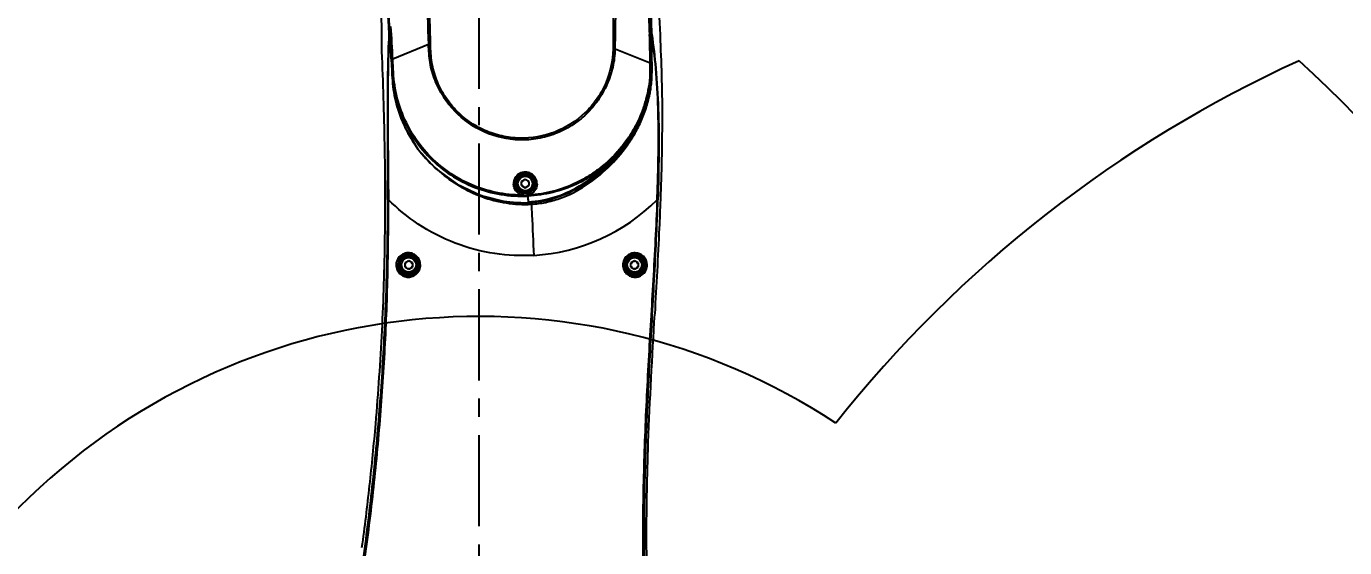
# Model space of a CAD drawing. Header units: millimetres. Extents: x 5828 to 6704, y 123 to 421.
# Drawn here: x 6567.58 to 6594.73, y 343.59 to 354.31 of the extents above; entities that cross this region are included whole.
import ezdxf

# ---------------------------------------------------------------- set-up
doc = ezdxf.new("R2010")
doc.units = ezdxf.units.MM
doc.linetypes.add('CENTER', pattern=[0.6, 0.375, -0.075, 0.075, -0.075])
for name, color, linetype in [('中心线', 7, 'Continuous'), ('外形图', 7, 'Continuous'), ('尺寸标注', 7, 'Continuous'), ('运动范围', 7, 'Continuous')]:
    doc.layers.add(name, color=color, linetype=linetype)
doc.styles.add('微软雅黑', font='msyh.ttc', dxfattribs={"height": 1.5})
doc.dimstyles.new('尺寸标注_1_20比例', dxfattribs={"dimtxt": 1.5, "dimasz": 1.25, "dimexe": 0.5, "dimexo": 0.4, "dimgap": 0.5, "dimtad": 1, "dimdec": 1, "dimlfac": 20, "dimdsep": 46, "dimtxsty": '微软雅黑', "dimcen": 0.09, "dimadec": 0, "dimazin": 0, "dimtp": 0.01, "dimtm": 0.01, "dimtfac": 1, "dimtdec": 1, "dimtofl": 0, "dimtmove": 0, "dimatfit": 3, "dimfxl": 1, "dimtolj": 1, "dimarcsym": 0})

# ---------------------------------------------------------------- blocks, each defined once
blk = doc.blocks.new('*D810')
at = {"layer": 'Defpoints', "color": 0}
for p in [(6582.365, 362.953), (6583.807, 334.953), (6636.126, 334.953)]:
    blk.add_point(p, dxfattribs=at)
at = {"layer": '尺寸标注', "color": 0, "lineweight": -2}
for p, q in [((6582.765, 362.953), (6636.626, 362.953)), ((6636.126, 361.703), (6636.126, 336.203)), ((6584.207, 334.953), (6636.626, 334.953))]:
    blk.add_line(p, q, dxfattribs=at)
at = {"layer": '尺寸标注', "color": 0}
for points in [[(6636.335, 361.703), (6635.918, 361.703), (6636.126, 362.953)], [(6635.918, 336.203), (6636.335, 336.203), (6636.126, 334.953)]]:
    blk.add_solid(points, dxfattribs=at)
at = {"layer": '尺寸标注', "color": 0, "insert": (6634.851, 348.953), "char_height": 1.5, "attachment_point": 5, "rotation": 90, "style": '微软雅黑'}
blk.add_mtext('\\A1;560', dxfattribs=at)
blk = doc.blocks.new('*D813')
at = {"layer": 'Defpoints', "color": 0}
for p in [(6512.923, 388.78), (6576.903, 388.78), (6574.497, 314.953)]:
    blk.add_point(p, dxfattribs=at)
at = {"layer": '尺寸标注', "color": 0, "lineweight": -2}
for p, q in [((6576.503, 388.78), (6512.423, 388.78)), ((6512.923, 316.203), (6512.923, 387.53)), ((6574.097, 314.953), (6512.423, 314.953))]:
    blk.add_line(p, q, dxfattribs=at)
at = {"layer": '尺寸标注', "color": 0}
for points in [[(6513.131, 387.53), (6512.714, 387.53), (6512.923, 388.78)], [(6512.714, 316.203), (6513.131, 316.203), (6512.923, 314.953)]]:
    blk.add_solid(points, dxfattribs=at)
at = {"layer": '尺寸标注', "color": 0, "insert": (6511.644, 357.269), "char_height": 1.5, "attachment_point": 5, "rotation": 90, "style": '微软雅黑'}
blk.add_mtext('\\A1;1476.6', dxfattribs=at)
blk = doc.blocks.new('*D815')
at = {"layer": 'Defpoints', "color": 0}
for p in [(6576.903, 388.78), (6505.216, 289.326), (6557.104, 289.326)]:
    blk.add_point(p, dxfattribs=at)
at = {"layer": '尺寸标注', "color": 0, "lineweight": -2}
for p, q in [((6576.503, 388.78), (6504.716, 388.78)), ((6505.216, 387.53), (6505.216, 290.576)), ((6556.704, 289.326), (6504.716, 289.326))]:
    blk.add_line(p, q, dxfattribs=at)
at = {"layer": '尺寸标注', "color": 0}
for points in [[(6505.424, 387.53), (6505.008, 387.53), (6505.216, 388.78)], [(6505.008, 290.576), (6505.424, 290.576), (6505.216, 289.326)]]:
    blk.add_solid(points, dxfattribs=at)
at = {"layer": '尺寸标注', "color": 0, "insert": (6503.937, 339.399), "char_height": 1.5, "attachment_point": 5, "rotation": 90, "style": '微软雅黑'}
blk.add_mtext('\\A1;1989.1', dxfattribs=at)

msp = doc.modelspace()

# ---------------------------------------------------------------- linework, layer by layer
at = {"layer": '中心线', "linetype": 'CENTER', "ltscale": 5}
msp.add_line((6576.9026, 314.027), (6576.9026, 369.3806), dxfattribs=at)
at = {"layer": '外形图', "color": 7, "linetype": 'Continuous'}
for p, q in [((6575.0527, 354.1577), (6575.052, 354.1465)), ((6575.052, 354.1466), (6575.0527, 354.1577)), ((6575.0528, 354.1565), (6575.0537, 354.1442)), ((6575.0528, 354.1565), (6575.0537, 354.1442)), ((6575.0687, 354.1453), (6575.0688, 354.1454)), ((6575.0688, 354.1454), (6575.0691, 354.2033)), ((6580.4323, 354.2049), (6580.4385, 354.1464)), ((6580.4385, 354.1464), (6580.4385, 354.1464)), ((6580.4551, 354.1466), (6580.4548, 354.1687)), ((6580.4548, 354.1684), (6580.4577, 354.1496)), ((6580.4576, 354.1495), (6580.4548, 354.1684)), ((6574.8998, 353.8051), (6574.8998, 353.8062)), ((6575.8594, 353.9406), (6575.1245, 353.6354)), ((6579.7027, 353.8475), (6580.4285, 353.5644)), ((6577.8526, 351.1642), (6577.7776, 351.1209)), ((6577.7776, 351.0343), (6577.7776, 351.1209)), ((6577.9276, 351.1209), (6577.8526, 351.1642)), ((6577.9276, 351.1209), (6577.9276, 351.0343)), ((6577.7776, 351.0343), (6577.8526, 350.991)), ((6577.8526, 350.991), (6577.9276, 351.0343)), ((6577.9072, 350.8214), (6577.9067, 350.8342)), ((6577.9093, 350.7325), (6577.9099, 350.705)), ((6577.9099, 350.705), (6577.9104, 350.6843)), ((6577.9105, 350.6797), (6577.9104, 350.6843)), ((6580.6358, 350.7546), (6580.6353, 350.7451)), ((6580.6357, 350.7546), (6580.6354, 350.7451)), ((6575.4526, 349.4892), (6575.3776, 349.4459)), ((6575.3776, 349.3593), (6575.3776, 349.4459)), ((6575.5276, 349.4459), (6575.4526, 349.4892)), ((6575.5276, 349.4459), (6575.5276, 349.3593)), ((6580.1026, 349.4892), (6580.0276, 349.4459)), ((6580.0276, 349.3593), (6580.0276, 349.4459)), ((6580.1776, 349.4459), (6580.1026, 349.4892)), ((6580.1776, 349.4459), (6580.1776, 349.3593)), ((6575.3776, 349.3593), (6575.4526, 349.316)), ((6575.4526, 349.316), (6575.5276, 349.3593)), ((6580.0276, 349.3593), (6580.1026, 349.316)), ((6580.1026, 349.316), (6580.1776, 349.3593))]:
    msp.add_line(p, q, dxfattribs=at)
for points in [[(6575.0687, 354.1453), (6575.1151, 353.2842), (6575.1929, 352.7353), (6575.3702, 352.2413), (6575.6431, 351.7886), (6576.0074, 351.3903), (6576.4475, 351.0664), (6576.943, 350.8337), (6577.4614, 350.7049), (6577.9105, 350.6797)], [(6577.9105, 350.6797), (6578.3025, 350.7299), (6578.7521, 350.8856), (6579.2404, 351.1807), (6579.7237, 351.6174), (6580.0866, 352.1026), (6580.3113, 352.5786), (6580.431, 353.0773), (6580.4488, 353.6851), (6580.4385, 354.1464)]]:
    msp.add_lwpolyline(points, dxfattribs=at)
for centre, radius in [((6577.8526, 351.0776), 0.2), ((6577.8526, 351.0776), 0.175), ((6577.8526, 351.0776), 0.15), ((6575.4526, 349.4026), 0.2), ((6575.4526, 349.4026), 0.175), ((6575.4526, 349.4026), 0.15), ((6580.1026, 349.4026), 0.2), ((6580.1026, 349.4026), 0.175), ((6580.1026, 349.4026), 0.15)]:
    msp.add_circle(centre, radius, dxfattribs=at)
for centre, radius, start, end in [((6762.4511, 361.3939), 181.9678, 182.01642, 182.322947), ((6536.8941, 351.8306), 38.273, 2.70276, 3.71924), ((6573.9358, 353.8418), 0.9646, 357.21708, 357.82394), ((6575.8656, 356.1613), 2.2207, 269.84089, 270.94671), ((6579.7267, 357.3924), 3.5449, 268.93274, 269.61288), ((6578.0894, 353.3759), 2.3604, 352.10037, 353.77318), ((6577.8131, 353.4521), 2.6464, 340.46036, 340.88649), ((6577.6534, 353.5654), 2.8388, 328.25506, 329.6952), ((6577.2289, 353.8983), 3.3799, 307.70735, 316.91612), ((6577.3446, 353.7849), 3.2179, 316.98317, 318.58994), ((6577.8527, 351.0722), 0.2421, 357.67812, 182.3153), ((6577.8518, 351.0872), 0.2152, 182.55684, 184.12009), ((6577.8521, 351.0874), 0.2155, 184.13119, 254.39033), ((6577.8526, 351.0776), 0.075, 120, 160.00237), ((6577.8526, 351.0776), 0.075, 199.99763, 220.00237), ((6577.8526, 351.0776), 0.075, 79.99763, 100.00237), ((6577.8526, 351.0776), 0.075, 300, 340.00237), ((6577.8526, 351.0776), 0.075, 19.99763, 40.00237), ((6577.8525, 351.0874), 0.2155, 288.74367, 355.91963), ((6577.8528, 351.0873), 0.2152, 355.9296, 357.43232), ((6577.3067, 353.792), 3.2483, 305.60099, 307.76809), ((6577.8526, 351.0776), 0.075, 259.99763, 280.00237), ((6577.8537, 351.0838), 0.2118, 282.64454, 288.74966), ((6577.8535, 351.0206), 0.1939, 285.92574, 293.59543), ((6574.9316, 350.7501), 0.1036, 358.24487, 0.82327), ((6577.825, 353.1741), 2.4913, 269.24266, 271.96357), ((6577.8388, 353.0477), 2.399, 271.71841, 273.29144), ((6577.802, 353.496), 3.9024, 273.29935, 315.14178), ((6575.4526, 349.4026), 0.075, 120, 160.00237), ((6575.4526, 349.4026), 0.075, 79.99763, 100.00237), ((6575.4526, 349.4026), 0.075, 19.99763, 40.00237), ((6580.1026, 349.4026), 0.075, 120, 160.00237), ((6580.1026, 349.4026), 0.075, 79.99763, 100.00237), ((6580.1026, 349.4026), 0.075, 19.99763, 40.00237), ((6575.4549, 349.4028), 0.2249, 180.03104, 359.96897), ((6575.4526, 349.4026), 0.075, 199.99763, 220.00237), ((6575.4526, 349.4026), 0.075, 259.99763, 280.00237), ((6575.4526, 349.4026), 0.075, 300, 340.00237), ((6580.1026, 349.4026), 0.075, 199.99763, 220.00237), ((6580.1026, 349.4026), 0.075, 259.99763, 280.00237), ((6580.1026, 349.4026), 0.075, 300, 340.00237)]:
    msp.add_arc(centre, radius, start, end, dxfattribs=at)
for points, knots in [([(6575.0528, 354.1565), (6575.0312, 354.5292), (6574.9737, 355.2738), (6574.8531, 356.3874), (6574.7039, 357.4974), (6574.5311, 358.6036), (6574.3404, 359.7065), (6574.1709, 360.6233), (6574.0492, 361.2644), (6573.9789, 361.6305), (6573.9262, 361.905), (6573.8729, 362.1795), (6573.8214, 362.4542), (6573.7858, 362.7316), (6573.7784, 363.0113), (6573.7969, 363.2908), (6573.8539, 363.6596), (6573.9861, 364.109), (6574.2394, 364.6109), (6574.6899, 365.209), (6575.2967, 365.676), (6575.9919, 365.9572), (6576.7258, 366.1108), (6577.676, 366.048), (6578.5432, 365.6573), (6579.1172, 365.1797), (6579.477, 364.7503), (6579.7542, 364.2643), (6579.8788, 363.9123), (6579.9246, 363.7327)], [0, 0, 0, 0, 0.0626056, 0.12521, 0.1878094, 0.2503939, 0.3129544, 0.3754864, 0.4067469, 0.4223758, 0.4380005, 0.4536293, 0.4692596, 0.4848591, 0.5004723, 0.5161123, 0.5317557, 0.5629865, 0.5942206, 0.6255097, 0.6880306, 0.7193921, 0.7507286, 0.8131391, 0.8754866, 0.9066513, 0.9377799, 0.9689058, 1, 1, 1, 1]), ([(6575.0687, 354.1454), (6575.0466, 354.5173), (6574.9903, 355.2605), (6574.8692, 356.3718), (6574.7191, 357.4795), (6574.546, 358.5838), (6574.3865, 359.5015), (6574.2527, 360.2346), (6574.1494, 360.7838), (6574.0618, 361.2412), (6573.9917, 361.6072), (6573.9391, 361.8816), (6573.8849, 362.1558), (6573.8312, 362.4301), (6573.7959, 362.7076), (6573.7864, 362.9873), (6573.8029, 363.2668), (6573.8576, 363.6357), (6573.9873, 364.0857), (6574.2375, 364.5886), (6574.6839, 365.1872), (6575.4327, 365.771), (6576.3398, 366.0525), (6577.0864, 366.0758), (6577.6424, 365.9926), (6578.1745, 365.8114), (6578.6658, 365.5382), (6579.1003, 365.1814), (6579.4633, 364.7517), (6579.7441, 364.2649), (6579.8711, 363.9114), (6579.9161, 363.7305)], [0, 0, 0, 0, 0.0625253, 0.1250514, 0.1875779, 0.2501047, 0.3126313, 0.343895, 0.3751597, 0.406423, 0.4220527, 0.4376833, 0.4533193, 0.4689537, 0.4845835, 0.5002168, 0.5158546, 0.5314978, 0.5627445, 0.5939879, 0.6252445, 0.6874958, 0.7497487, 0.7810133, 0.8122872, 0.8435686, 0.8748446, 0.9061261, 0.937404, 0.9687174, 1, 1, 1, 1]), ([(6579.7027, 353.8475), (6579.706, 353.9319), (6579.7093, 354.1007), (6579.7146, 354.4384), (6579.7215, 354.8605), (6579.7211, 355.3672), (6579.7143, 356.0428), (6579.699, 356.8872), (6579.6572, 357.8999), (6579.6002, 358.9118), (6579.5252, 359.9226), (6579.4503, 360.7639), (6579.3786, 361.4357), (6579.3226, 361.9393), (6579.2623, 362.4425), (6579.1911, 362.9438), (6579.1362, 363.4488), (6578.9701, 363.9322), (6578.7041, 364.3675), (6578.3472, 364.7326), (6577.9191, 365.0104), (6577.4398, 365.1862), (6576.9332, 365.2506), (6576.4251, 365.1999), (6575.9409, 365.0376), (6575.5058, 364.7707), (6575.1403, 364.4147), (6574.8638, 363.9858), (6574.6867, 363.5072), (6574.6424, 363.1691), (6574.639, 363.0003)], [0, 0, 0, 0, 0.0156256, 0.0312529, 0.0625093, 0.0937679, 0.1250285, 0.1875531, 0.2500798, 0.3126083, 0.3751369, 0.4376651, 0.4689282, 0.5001937, 0.5314512, 0.5627082, 0.5939642, 0.6252021, 0.6564295, 0.68766, 0.7188923, 0.750123, 0.7813583, 0.8125992, 0.8438513, 0.8750806, 0.9062818, 0.9375022, 0.9687509, 1, 1, 1, 1]), ([(6575.9023, 353.9409), (6575.8943, 354.267), (6575.8673, 354.9192), (6575.8024, 355.8963), (6575.7135, 356.8719), (6575.5977, 357.8449), (6575.4609, 358.8152), (6575.3287, 359.621), (6575.2085, 360.263), (6575.1138, 360.7435), (6575.0142, 361.2229), (6574.9044, 361.6998), (6574.8162, 362.098), (6574.7321, 362.4131), (6574.6831, 362.6532), (6574.6638, 362.8978), (6574.671, 363.143), (6574.7051, 363.3861), (6574.7874, 363.7024), (6574.9552, 364.0778), (6575.346, 364.6021), (6576.0375, 365.0768), (6576.865, 365.2125), (6577.5109, 365.1058), (6578.1182, 364.8625), (6578.7566, 364.319), (6579.0279, 363.7026), (6579.0897, 363.3844)], [0, 0, 0, 0, 0.0625897, 0.1252186, 0.18787, 0.2505333, 0.3131996, 0.3758602, 0.407186, 0.4385066, 0.4698195, 0.5011222, 0.5324131, 0.5480518, 0.5636937, 0.5793475, 0.5950114, 0.6106771, 0.6263423, 0.6576096, 0.6888517, 0.7509737, 0.8131675, 0.8444406, 0.8756995, 0.9378224, 1, 1, 1, 1]), ([(6579.949, 363.5816), (6579.9869, 363.3883), (6580.0311, 362.9961), (6580.0817, 362.4077), (6580.1298, 361.8189), (6580.1706, 361.2296), (6580.2062, 360.64), (6580.2464, 359.8534), (6580.2875, 358.8697), (6580.3254, 357.6888), (6580.359, 356.5079), (6580.3944, 355.327), (6580.4214, 354.5398), (6580.4385, 354.1464)], [0, 0, 0, 0, 0.0625356, 0.1250219, 0.1875229, 0.2500207, 0.312519, 0.3750175, 0.5000137, 0.6250103, 0.7500071, 0.8750037, 1, 1, 1, 1]), ([(6579.9618, 363.5679), (6579.9997, 363.3758), (6580.0268, 363.0826), (6580.0653, 362.693), (6580.0999, 362.3027), (6580.1397, 361.8146), (6580.1808, 361.2283), (6580.2165, 360.6416), (6580.2578, 359.8587), (6580.2991, 358.8791), (6580.3385, 357.7028), (6580.3738, 356.5255), (6580.4023, 355.5438), (6580.4303, 354.7582), (6580.4468, 354.3653), (6580.4548, 354.1687)], [0, 0, 0, 0, 0.0623734, 0.0935754, 0.1247807, 0.1871936, 0.249615, 0.3120464, 0.3744892, 0.4994179, 0.6244206, 0.7495096, 0.8747001, 0.9373356, 1, 1, 1, 1]), ([(6579.0897, 363.3844), (6579.1086, 363.2867), (6579.1331, 363.0888), (6579.1714, 362.7926), (6579.2099, 362.4962), (6579.2442, 362.1994), (6579.2778, 361.9025), (6579.322, 361.5065), (6579.3738, 361.011), (6579.4275, 360.4157), (6579.4762, 359.8199), (6579.5193, 359.2237), (6579.5683, 358.4282), (6579.6184, 357.4332), (6579.6477, 356.4374), (6579.6609, 355.6406), (6579.6673, 355.1426), (6579.6681, 354.7442), (6579.665, 354.3459), (6579.6646, 354.0472), (6579.6606, 353.8481)], [0, 0, 0, 0, 0.0312431, 0.0624857, 0.0937329, 0.1249808, 0.1562306, 0.1874817, 0.2499865, 0.3124935, 0.3750021, 0.4375113, 0.5000206, 0.6250368, 0.750046, 0.8125462, 0.87504, 0.9062843, 0.9375266, 1, 1, 1, 1]), ([(6579.9419, 363.4358), (6579.9571, 363.3418), (6579.9793, 363.1523), (6580.005, 362.8677), (6580.0331, 362.5832), (6580.0671, 362.2036), (6580.1042, 361.7287), (6580.1451, 361.1585), (6580.1795, 360.5879), (6580.2192, 359.8267), (6580.26, 358.8748), (6580.298, 357.7321), (6580.3313, 356.5893), (6580.3649, 355.4465), (6580.3895, 354.6847), (6580.4039, 354.3039)], [0, 0, 0, 0, 0.0312486, 0.0625077, 0.0937562, 0.1250044, 0.1875047, 0.2500042, 0.3125038, 0.3750035, 0.5000025, 0.6250019, 0.7500013, 0.8750006, 1, 1, 1, 1]), ([(6579.9564, 363.4923), (6579.99, 363.3035), (6580.0222, 362.9207), (6580.0755, 362.3483), (6580.1225, 361.775), (6580.1608, 361.2012), (6580.1954, 360.627), (6580.2353, 359.8612), (6580.275, 358.9034), (6580.3127, 357.7538), (6580.346, 356.604), (6580.3794, 355.4542), (6580.4057, 354.6877), (6580.4215, 354.3046)], [0, 0, 0, 0, 0.0624984, 0.1250071, 0.1874968, 0.2500019, 0.3125016, 0.3750006, 0.500001, 0.6250006, 0.7500004, 0.8750004, 1, 1, 1, 1]), ([(6574.639, 363.0003), (6574.6371, 362.9049), (6574.6449, 362.7136), (6574.6924, 362.4309), (6574.764, 362.154), (6574.8315, 361.876), (6574.8906, 361.5962), (6574.9525, 361.3169), (6575.0128, 361.0372), (6575.0692, 360.7567), (6575.1239, 360.4758), (6575.1953, 360.1008), (6575.3136, 359.4434), (6575.459, 358.5001), (6575.6075, 357.3646), (6575.7248, 356.2254), (6575.809, 355.0838), (6575.8473, 354.3217), (6575.8594, 353.9406)], [0, 0, 0, 0, 0.0312874, 0.0625035, 0.0937293, 0.1249641, 0.1561926, 0.1874278, 0.2186689, 0.2499163, 0.2811683, 0.3124227, 0.3749384, 0.4999864, 0.6250398, 0.750076, 0.8750733, 1, 1, 1, 1]), ([(6574.9014, 353.8789), (6574.9032, 354.0109), (6574.8992, 354.3471), (6574.8622, 355.165), (6574.7521, 356.3455), (6574.5549, 357.8124), (6574.3939, 358.7968), (6574.3092, 359.2886)], [0, 0, 0, 0, 0.0726993, 0.1850872, 0.4508094, 0.7251874, 1, 1, 1, 1]), ([(6575.0691, 354.2033), (6575.0691, 354.2126), (6575.0694, 354.2489), (6575.0696, 354.2852), (6575.0697, 354.3122)], [0, 0, 0, 0, 0.2571463, 1, 1, 1, 1]), ([(6575.1066, 353.6347), (6575.1015, 353.7476), (6575.0897, 353.9735), (6575.0771, 354.1994), (6575.0697, 354.3123)], [0, 0, 0, 0, 0.5000011, 1, 1, 1, 1]), ([(6580.4039, 354.3037), (6580.4062, 354.3038), (6580.4121, 354.3042), (6580.418, 354.3042), (6580.4215, 354.3046)], [0, 0, 0, 0, 0.403986, 1, 1, 1, 1]), ([(6580.4039, 354.3039), (6580.4081, 354.1806), (6580.4174, 353.9342), (6580.4269, 353.6877), (6580.4285, 353.5644)], [0, 0, 0, 0, 0.4999993, 1, 1, 1, 1]), ([(6580.4215, 354.3051), (6580.4223, 354.2973), (6580.4261, 354.264), (6580.4296, 354.2305), (6580.4323, 354.2049)], [0, 0, 0, 0, 0.2323449, 1, 1, 1, 1]), ([(6580.4215, 354.3046), (6580.4262, 354.1813), (6580.4358, 353.9347), (6580.4472, 353.6881), (6580.449, 353.5647)], [0, 0, 0, 0, 0.5000009, 1, 1, 1, 1]), ([(6575.0172, 350.7507), (6575.0185, 350.8312), (6575.0184, 350.9917), (6575.0197, 351.3101), (6575.0199, 351.7022), (6575.0198, 352.1636), (6575.02, 352.7444), (6575.0239, 353.4038), (6575.0378, 353.9141), (6575.052, 354.1466)], [0, 0, 0, 0, 0.0711089, 0.1417633, 0.2812402, 0.417458, 0.5493156, 0.7942114, 1, 1, 1, 1]), ([(6575.052, 354.1465), (6575.0385, 353.9136), (6575.0246, 353.4032), (6575.0211, 352.5894), (6575.025, 351.851), (6575.0308, 351.2297), (6575.033, 350.9117), (6575.0351, 350.7516)], [0, 0, 0, 0, 0.2061303, 0.4509934, 0.7190951, 0.8584993, 1, 1, 1, 1]), ([(6575.0537, 354.1442), (6575.0599, 354.065), (6575.0714, 353.9064), (6575.0876, 353.6684), (6575.1018, 353.4303), (6575.1134, 353.1921), (6575.1395, 352.9547), (6575.1913, 352.7215), (6575.2629, 352.4937), (6575.324, 352.3467), (6575.3577, 352.2746)], [0, 0, 0, 0, 0.1250036, 0.2500096, 0.3750082, 0.500024, 0.6250065, 0.749994, 0.8749913, 1, 1, 1, 1]), ([(6575.0688, 354.1454), (6575.076, 354.0371), (6575.0882, 353.8204), (6575.104, 353.5315), (6575.1117, 353.3508), (6575.1154, 353.2785)], [0, 0, 0, 0, 0.3749978, 0.7499963, 1, 1, 1, 1]), ([(6577.9097, 350.7047), (6578.1079, 350.7111), (6578.505, 350.7832), (6579.043, 351.0512), (6579.5151, 351.4194), (6579.8515, 351.7889), (6580.0737, 352.1193), (6580.2126, 352.384), (6580.3189, 352.6634), (6580.3931, 352.9532), (6580.4273, 353.2504), (6580.4277, 353.549), (6580.4194, 353.8471), (6580.4158, 354.046), (6580.4136, 354.1454)], [0, 0, 0, 0, 0.1247347, 0.2496033, 0.3745879, 0.4995633, 0.5621169, 0.6246683, 0.6872188, 0.74977, 0.812321, 0.8748827, 0.9374404, 1, 1, 1, 1]), ([(6577.9765, 350.6527), (6578.076, 350.6584), (6578.2745, 350.6839), (6578.6593, 350.7911), (6579.1071, 351.0205), (6579.5739, 351.3979), (6579.9023, 351.7763), (6580.1172, 352.1126), (6580.2532, 352.3796), (6580.3568, 352.6607), (6580.4295, 352.9515), (6580.4642, 353.2493), (6580.4647, 353.5486), (6580.4585, 353.8475), (6580.4564, 354.0469), (6580.4551, 354.1466)], [0, 0, 0, 0, 0.0625148, 0.1250306, 0.2498648, 0.3747957, 0.4997439, 0.5622813, 0.6248104, 0.6873391, 0.7498659, 0.8123891, 0.8749243, 0.937462, 1, 1, 1, 1]), ([(6580.5705, 350.7858), (6580.5717, 350.8057), (6580.5722, 350.8455), (6580.5756, 350.9249), (6580.5797, 351.0635), (6580.5857, 351.2606), (6580.591, 351.4957), (6580.5959, 351.8043), (6580.5973, 352.1825), (6580.5874, 352.7574), (6580.5506, 353.4129), (6580.4922, 353.9182), (6580.4576, 354.1495)], [0, 0, 0, 0, 0.0177215, 0.0354295, 0.0707691, 0.1411205, 0.2109332, 0.2800873, 0.415926, 0.5475328, 0.7918219, 1, 1, 1, 1]), ([(6580.4577, 354.1496), (6580.4934, 353.9166), (6580.5525, 353.4063), (6580.6182, 352.2714), (6580.6018, 351.3701), (6580.5846, 350.7474)], [0, 0, 0, 0, 0.2074768, 0.4517518, 1, 1, 1, 1]), ([(6574.49, 343.5853), (6574.5485, 344.009), (6574.6519, 344.8581), (6574.7992, 346.3466), (6574.9155, 348.0504), (6574.9745, 349.9683), (6574.969, 351.5652), (6574.9386, 352.8404), (6574.9147, 353.477), (6574.8993, 353.7949)], [0, 0, 0, 0, 0.1254229, 0.2507519, 0.438527, 0.6260252, 0.8132153, 0.90668, 1, 1, 1, 1]), ([(6574.8998, 353.8062), (6574.9, 353.8113), (6574.9008, 353.8355), (6574.9012, 353.8597), (6574.9014, 353.8789)], [0, 0, 0, 0, 0.2093423, 1, 1, 1, 1]), ([(6579.7027, 353.8475), (6579.6971, 353.7224), (6579.6753, 353.5344), (6579.6068, 353.2928), (6579.5162, 353.0588), (6579.3615, 352.784), (6579.1145, 352.4979), (6578.8173, 352.2644), (6578.48, 352.0935), (6578.1155, 351.9922), (6577.6142, 351.9539), (6576.9879, 352.0942), (6576.464, 352.4648), (6576.1552, 352.862), (6575.983, 353.1993), (6575.8791, 353.5642), (6575.8652, 353.8155), (6575.8594, 353.9406)], [0, 0, 0, 0, 0.0625229, 0.0938472, 0.1251741, 0.1876787, 0.2501921, 0.3127063, 0.3752361, 0.4377759, 0.5003472, 0.6249249, 0.7495189, 0.8121066, 0.8748666, 0.9375011, 1, 1, 1, 1]), ([(6579.6606, 353.8481), (6579.6573, 353.6033), (6579.5754, 353.2314), (6579.3326, 352.8021), (6579.0094, 352.4289), (6578.4776, 352.0921), (6577.857, 351.9855), (6577.367, 352.0457), (6577.014, 352.1619), (6576.6903, 352.3442), (6576.4088, 352.5867), (6576.1799, 352.8796), (6576.0141, 353.2121), (6575.9326, 353.5113), (6575.9063, 353.7563), (6575.9019, 353.8794), (6575.9023, 353.9409)], [0, 0, 0, 0, 0.1245906, 0.1871861, 0.2497706, 0.3743484, 0.4989968, 0.5616256, 0.6242464, 0.6868571, 0.7494734, 0.8121103, 0.8747523, 0.9373837, 0.9687009, 1, 1, 1, 1]), ([(6580.6328, 354.0184), (6580.6438, 353.747), (6580.6661, 353.204), (6580.6737, 352.3883), (6580.6623, 351.5716), (6580.6458, 351.027), (6580.6357, 350.7546)], [0, 0, 0, 0, 0.2495803, 0.4993456, 0.7494711, 1, 1, 1, 1]), ([(6575.1066, 353.6347), (6575.1071, 353.6347), (6575.1131, 353.6349), (6575.119, 353.6352), (6575.1244, 353.6354)], [0, 0, 0, 0, 0.0840395, 1, 1, 1, 1]), ([(6575.1066, 353.6347), (6575.1087, 353.5882), (6575.1127, 353.4953), (6575.1193, 353.3095), (6575.1407, 353.0776), (6575.1979, 352.804), (6575.3108, 352.4494), (6575.5214, 352.0312), (6575.873, 351.5939), (6576.3071, 351.2382), (6576.8063, 350.9814), (6577.3477, 350.8346), (6577.7217, 350.8127), (6577.9072, 350.8214)], [0, 0, 0, 0, 0.0312829, 0.0625666, 0.1251186, 0.1876741, 0.250237, 0.3751966, 0.5001564, 0.6251198, 0.7500746, 0.8750379, 1, 1, 1, 1]), ([(6577.787, 350.8391), (6577.4303, 350.8402), (6576.7088, 350.9871), (6575.9574, 351.5161), (6575.5183, 352.0861), (6575.2807, 352.5725), (6575.1681, 353.0095), (6575.1334, 353.3666), (6575.1286, 353.5459), (6575.1243, 353.6354)], [0, 0, 0, 0, 0.2493733, 0.4988249, 0.6241968, 0.7494927, 0.8746666, 0.9373408, 1, 1, 1, 1]), ([(6580.449, 353.5647), (6580.4503, 353.4784), (6580.4484, 353.3056), (6580.4199, 353.0478), (6580.3629, 352.7948), (6580.2839, 352.5479), (6580.1806, 352.3101), (6580.0546, 352.0834), (6579.907, 351.8703), (6579.6863, 351.6046), (6579.4263, 351.3739), (6579.1387, 351.1825), (6578.6818, 350.9426), (6578.25, 350.8372), (6577.9072, 350.8214)], [0, 0, 0, 0, 0.0626061, 0.1252084, 0.187807, 0.2504041, 0.312993, 0.3755916, 0.4381956, 0.5007979, 0.6258595, 0.6884566, 0.75105, 1, 1, 1, 1]), ([(6580.4285, 353.5644), (6580.4301, 353.4795), (6580.4266, 353.3093), (6580.3959, 353.0559), (6580.3399, 352.8069), (6580.2613, 352.5641), (6580.1594, 352.3301), (6580.0349, 352.1074), (6579.8901, 351.8973), (6579.6733, 351.6354), (6579.4186, 351.4072), (6579.138, 351.2155), (6578.8395, 351.0527), (6578.4387, 350.9045), (6578.1006, 350.8523), (6577.9311, 350.8429)], [0, 0, 0, 0, 0.0625111, 0.1250359, 0.1875849, 0.2501017, 0.3126103, 0.3751106, 0.4376365, 0.5001797, 0.6250823, 0.6875958, 0.7501054, 0.8750042, 1, 1, 1, 1]), ([(6580.4285, 353.5643), (6580.4314, 353.5643), (6580.4364, 353.5646), (6580.4431, 353.5643), (6580.4466, 353.5651), (6580.4488, 353.5643), (6580.449, 353.5647)], [0, 0, 0, 0, 0.4276777, 0.7420784, 0.9344504, 1, 1, 1, 1]), ([(6575.1154, 353.2785), (6575.1198, 353.1932), (6575.1332, 353.0225), (6575.196, 352.686), (6575.3347, 352.2791), (6575.5922, 351.8323), (6576.0409, 351.3142), (6576.7684, 350.8363), (6577.452, 350.6875), (6577.7921, 350.683)], [0, 0, 0, 0, 0.0626848, 0.1253704, 0.2506111, 0.3758691, 0.501135, 0.7506219, 1, 1, 1, 1]), ([(6576.0287, 351.373), (6576.1564, 351.258), (6576.4331, 351.0504), (6576.8954, 350.8163), (6577.3934, 350.6714), (6577.739, 350.6446), (6577.9107, 350.6498)], [0, 0, 0, 0, 0.2500489, 0.5000889, 0.7500685, 1, 1, 1, 1]), ([(6577.6108, 351.0625), (6577.614, 351.0625), (6577.624, 351.0634), (6577.6363, 351.0705), (6577.6368, 351.0776)], [0, 0, 0, 0, 0.3098806, 1, 1, 1, 1]), ([(6577.787, 350.839), (6577.7604, 350.8466), (6577.7112, 350.8701), (6577.6387, 350.9413), (6577.6126, 351.0153), (6577.6108, 351.0625)], [0, 0, 0, 0, 0.2755133, 0.5298352, 1, 1, 1, 1]), ([(6577.6368, 351.0776), (6577.6357, 351.1033), (6577.643, 351.1573), (6577.6845, 351.2317), (6577.7578, 351.2887), (6577.854, 351.3103), (6577.9494, 351.2873), (6578.0211, 351.2303), (6578.0617, 351.1566), (6578.0689, 351.1032), (6578.0678, 351.0776)], [0, 0, 0, 0, 0.1116194, 0.2303202, 0.3609916, 0.5027519, 0.6433092, 0.7718607, 0.8890256, 1, 1, 1, 1]), ([(6578.0947, 351.0624), (6578.0929, 351.0173), (6578.0614, 350.9209), (6577.9786, 350.8594), (6577.9311, 350.8429)], [0, 0, 0, 0, 0.4731346, 1, 1, 1, 1]), ([(6578.0947, 351.0624), (6578.0914, 351.0624), (6578.0812, 351.0631), (6578.0683, 351.0703), (6578.0678, 351.0776)], [0, 0, 0, 0, 0.3092095, 1, 1, 1, 1]), ([(6577.787, 350.839), (6577.791, 350.8467), (6577.7947, 350.8593), (6577.7962, 350.8723), (6577.7957, 350.879), (6577.7941, 350.8798)], [0, 0, 0, 0, 0.615255, 0.8709936, 1, 1, 1, 1]), ([(6577.9067, 350.8342), (6577.8775, 350.8255), (6577.8351, 350.8244), (6577.7963, 350.8354), (6577.787, 350.839)], [0, 0, 0, 0, 0.754287, 1, 1, 1, 1]), ([(6577.9, 350.8772), (6577.8739, 350.8714), (6577.8373, 350.87), (6577.8025, 350.8775), (6577.7941, 350.8798)], [0, 0, 0, 0, 0.7533935, 1, 1, 1, 1]), ([(6577.9067, 350.8342), (6577.9029, 350.8423), (6577.8996, 350.8557), (6577.8986, 350.869), (6577.8984, 350.8763), (6577.9, 350.8772)], [0, 0, 0, 0, 0.6068588, 0.8731316, 1, 1, 1, 1]), ([(6578.859, 350.9413), (6578.7858, 350.9031), (6578.4871, 350.7651), (6578.1569, 350.6898), (6577.9104, 350.6842)], [0, 0, 0, 0, 0.2508058, 1, 1, 1, 1]), ([(6577.9311, 350.8429), (6577.9267, 350.8504), (6577.9223, 350.8628), (6577.9201, 350.8756), (6577.9202, 350.8824), (6577.9218, 350.8833)], [0, 0, 0, 0, 0.6147413, 0.8710743, 1, 1, 1, 1]), ([(6575.0173, 350.7507), (6575.0159, 350.4877), (6575.012, 349.9614), (6574.9905, 348.9088), (6574.9348, 347.5932), (6574.82, 346.0174), (6574.6858, 344.7077), (6574.5561, 343.6625), (6574.4055, 342.6201), (6574.1763, 341.3235), (6573.8483, 339.7782), (6573.6047, 338.7536), (6573.4788, 338.2424)], [0, 0, 0, 0, 0.0624343, 0.1249445, 0.2499602, 0.3749751, 0.4999876, 0.5624948, 0.6250007, 0.7500041, 0.8750042, 1, 1, 1, 1]), ([(6573.5212, 338.2321), (6573.6464, 338.7436), (6573.8894, 339.7685), (6574.2159, 341.3146), (6574.4901, 342.871), (6574.6956, 344.438), (6574.8542, 346.0104), (6574.9662, 347.5868), (6575.0278, 349.1658), (6575.0357, 350.2191), (6575.035, 350.7456)], [0, 0, 0, 0, 0.1249936, 0.2499916, 0.3749921, 0.4999986, 0.6250105, 0.7500249, 0.8750429, 1, 1, 1, 1]), ([(6575.0353, 350.747), (6575.0308, 350.7474), (6575.0255, 350.7484), (6575.0182, 350.7493), (6575.0174, 350.7507)], [0, 0, 0, 0, 0.7291845, 1, 1, 1, 1]), ([(6578.0266, 349.6), (6577.7593, 349.5847), (6577.2071, 349.6096), (6576.3931, 349.824), (6575.6487, 350.2071), (6575.2203, 350.5591), (6575.035, 350.7457)], [0, 0, 0, 0, 0.2438128, 0.499127, 0.7605948, 1, 1, 1, 1]), ([(6577.9765, 350.6527), (6577.9804, 350.5797), (6577.999, 350.2289), (6578.0157, 349.878), (6578.0266, 349.6)], [0, 0, 0, 0, 0.2080328, 1, 1, 1, 1]), ([(6580.5688, 350.7434), (6580.5585, 350.4683), (6580.5311, 349.9172), (6580.472, 348.8143), (6580.3867, 347.435), (6580.304, 345.7786), (6580.2646, 344.1205), (6580.2817, 342.4619), (6580.3503, 340.8047), (6580.4754, 339.1508), (6580.5954, 338.0516), (6580.6656, 337.5033)], [0, 0, 0, 0, 0.0622688, 0.1247922, 0.2498207, 0.3748508, 0.4998822, 0.6249144, 0.7499457, 0.8749744, 1, 1, 1, 1]), ([(6580.7084, 337.509), (6580.6378, 338.0569), (6580.5166, 339.1556), (6580.389, 340.8086), (6580.3173, 342.465), (6580.2983, 344.123), (6580.3345, 345.7807), (6580.415, 347.4368), (6580.4952, 348.8161), (6580.5524, 349.9196), (6580.5765, 350.4715), (6580.5851, 350.7474)], [0, 0, 0, 0, 0.1249884, 0.2499832, 0.3749852, 0.4999935, 0.6250067, 0.7500245, 0.8750456, 0.9375548, 1, 1, 1, 1]), ([(6580.6354, 350.7451), (6580.6281, 350.5495), (6580.5954, 349.7657), (6580.5516, 348.9825), (6580.5184, 348.3949)], [0, 0, 0, 0, 0.2496049, 1, 1, 1, 1]), ([(6580.5846, 350.7474), (6580.5839, 350.7456), (6580.5774, 350.7437), (6580.5722, 350.7432), (6580.5683, 350.7434)], [0, 0, 0, 0, 0.3243543, 1, 1, 1, 1]), ([(6575.6937, 349.4009), (6575.6928, 349.4185), (6575.6895, 349.4535), (6575.6737, 349.5039), (6575.6472, 349.5485), (6575.603, 349.5981), (6575.5335, 349.6407), (6575.44, 349.6573), (6575.3476, 349.6395), (6575.2653, 349.5881), (6575.2082, 349.5053), (6575.1905, 349.4369), (6575.1926, 349.4024)], [0, 0, 0, 0, 0.067429, 0.1344017, 0.2005332, 0.2649597, 0.3877835, 0.5051542, 0.6212111, 0.7409043, 0.8671814, 1, 1, 1, 1]), ([(6575.23, 349.4026), (6575.23, 349.4341), (6575.2433, 349.496), (6575.2964, 349.5701), (6575.3692, 349.6163), (6575.4512, 349.6328), (6575.5347, 349.619), (6575.6108, 349.5734), (6575.6663, 349.4978), (6575.6799, 349.4345), (6575.6798, 349.4026)], [0, 0, 0, 0, 0.1344308, 0.2610568, 0.3795993, 0.4943005, 0.6104734, 0.7330168, 0.8641131, 1, 1, 1, 1]), ([(6580.3633, 349.4016), (6580.3646, 349.4674), (6580.3075, 349.5992), (6580.1482, 349.6619), (6580.0246, 349.6413), (6579.9389, 349.5902), (6579.8769, 349.5059), (6579.8615, 349.4355), (6579.8616, 349.4003)], [0, 0, 0, 0, 0.2550561, 0.48696, 0.6057096, 0.7308632, 0.8636297, 1, 1, 1, 1]), ([(6579.8751, 349.4026), (6579.8751, 349.4348), (6579.8889, 349.4989), (6579.9455, 349.575), (6580.0228, 349.6201), (6580.1065, 349.6329), (6580.1878, 349.6156), (6580.2594, 349.5693), (6580.3119, 349.4957), (6580.325, 349.4341), (6580.325, 349.4026)], [0, 0, 0, 0, 0.1371971, 0.2699319, 0.3934544, 0.509659, 0.6235139, 0.7405057, 0.8655767, 1, 1, 1, 1]), ([(6575.23, 349.4026), (6575.2291, 349.4019), (6575.2244, 349.4032), (6575.2164, 349.402), (6575.2049, 349.4024), (6575.1967, 349.4023), (6575.1926, 349.4024)], [0, 0, 0, 0, 0.0935189, 0.3377749, 0.6691384, 1, 1, 1, 1]), ([(6575.1926, 349.4024), (6575.1939, 349.3679), (6575.2065, 349.2994), (6575.2665, 349.2165), (6575.3494, 349.1639), (6575.4438, 349.1461), (6575.538, 349.1637), (6575.621, 349.216), (6575.6787, 349.2988), (6575.6948, 349.3667), (6575.6937, 349.4009)], [0, 0, 0, 0, 0.1324279, 0.2599748, 0.3820788, 0.5012631, 0.6203385, 0.7422145, 0.8686011, 1, 1, 1, 1]), ([(6575.6798, 349.4026), (6575.6799, 349.4023), (6575.6816, 349.402), (6575.6857, 349.4012), (6575.6903, 349.401), (6575.6936, 349.4009)], [0, 0, 0, 0, 0.0833252, 0.2863643, 1, 1, 1, 1]), ([(6579.8616, 349.4003), (6579.8615, 349.366), (6579.8759, 349.2981), (6579.9345, 349.2156), (6580.0169, 349.1634), (6580.1106, 349.1456), (6580.2047, 349.1627), (6580.2883, 349.2146), (6580.3381, 349.2835), (6580.3595, 349.3489), (6580.3627, 349.384), (6580.3633, 349.4016)], [0, 0, 0, 0, 0.1315691, 0.2575406, 0.3786014, 0.4969893, 0.6155552, 0.7375794, 0.8657625, 0.9324734, 1, 1, 1, 1]), ([(6579.8751, 349.4026), (6579.8751, 349.4022), (6579.8735, 349.4017), (6579.8693, 349.4008), (6579.8649, 349.4005), (6579.8616, 349.4003)], [0, 0, 0, 0, 0.0894294, 0.2925633, 1, 1, 1, 1]), ([(6580.325, 349.4026), (6580.325, 349.371), (6580.3114, 349.3083), (6580.2569, 349.2335), (6580.1817, 349.1875), (6580.0978, 349.1728), (6580.0145, 349.1892), (6579.941, 349.2361), (6579.8883, 349.3102), (6579.8752, 349.3716), (6579.8751, 349.4026)], [0, 0, 0, 0, 0.1354853, 0.264371, 0.385778, 0.5031849, 0.6204466, 0.7408986, 0.8671379, 1, 1, 1, 1]), ([(6580.325, 349.4026), (6580.3251, 349.4023), (6580.3267, 349.4023), (6580.329, 349.4018), (6580.3332, 349.4017), (6580.3405, 349.4014), (6580.3508, 349.4013), (6580.3592, 349.4014), (6580.3634, 349.4016)], [0, 0, 0, 0, 0.0270554, 0.0963918, 0.2043096, 0.3430645, 0.6745403, 1, 1, 1, 1]), ([(6580.7293, 337.7337), (6580.6171, 338.6218), (6580.489, 339.9588), (6580.3904, 341.7446), (6580.3515, 343.0822), (6580.3494, 344.4166), (6580.393, 346.1872), (6580.4685, 347.5114), (6580.5183, 348.3927)], [0, 0, 0, 0, 0.251489, 0.3771036, 0.5024479, 0.6274159, 0.7519723, 1, 1, 1, 1])]:
    msp.add_open_spline(points, degree=3, knots=knots, dxfattribs=at)
for points in [[(6580.4385, 354.1464), (6580.4415, 353.992), (6580.4454, 353.8376), (6580.4488, 353.6832)], [(6580.4488, 353.6832), (6580.453, 353.4954), (6580.4563, 353.3066), (6580.4359, 353.1199)], [(6580.4274, 353.0515), (6580.4055, 352.8931), (6580.3659, 352.7367), (6580.3136, 352.5856)], [(6580.3071, 352.567), (6580.2537, 352.4165), (6580.1848, 352.2709), (6580.1042, 352.133)], [(6580.0675, 352.0718), (6579.9766, 351.925), (6579.8723, 351.7859), (6579.7581, 351.6564)], [(6579.1976, 351.1509), (6579.0897, 351.0736), (6578.9766, 351.0028), (6578.859, 350.9413)], [(6577.9072, 350.8214), (6577.9076, 350.807), (6577.9079, 350.7926), (6577.9083, 350.7781)], [(6577.9083, 350.7781), (6577.9086, 350.7629), (6577.909, 350.7477), (6577.9093, 350.7325)], [(6580.5683, 350.7434), (6580.5681, 350.7575), (6580.5696, 350.7717), (6580.5705, 350.7858)]]:
    msp.add_open_spline(points, degree=3, dxfattribs=at)
at = {"layer": '运动范围', "color": 7, "linetype": 'Continuous'}
for centre, radius, start, end in [((6576.9026, 334.9526), 53.8276, 350, 225), ((6604.4772, 330.0905), 25.8276, 114.44124, 141.55876), ((6576.9026, 334.9526), 25.1608, 292.16055, 47.83945), ((6576.9026, 334.9526), 13.3897, 56.73058, 291.73058)]:
    msp.add_arc(centre, radius, start, end, dxfattribs=at)

# ---------------------------------------------------------------- dimensions: what is measured, and where the dimension line sits
at = {"layer": '尺寸标注'}
for base, p1, p2, picture, middle in [((6505.2159, 289.3261), (6576.9026, 388.7802), (6557.1036, 289.3261), '*D815', (6505.2159, 339.3991)), ((6512.9227, 388.7802), (6574.4967, 314.9526), (6576.9026, 388.7802), '*D813', (6512.9227, 357.2687))]:
    dim = msp.add_linear_dim(base=base, p1=p1, p2=p2, angle=90, dimstyle='尺寸标注_1_20比例', dxfattribs=at)
    dim.commit()
    dim.dimension.update_dxf_attribs({"geometry": picture, "text_midpoint": middle, "dimtype": 160})
dim = msp.add_linear_dim(base=(6636.1264, 334.9526), p1=(6582.3651, 362.9526), p2=(6583.8074, 334.9526), angle=90, dimstyle='尺寸标注_1_20比例', dxfattribs=at)
dim.commit()
dim.dimension.update_dxf_attribs({"geometry": '*D810', "text_midpoint": (6634.8507, 348.9526)})

doc.saveas('drawing.dxf')
